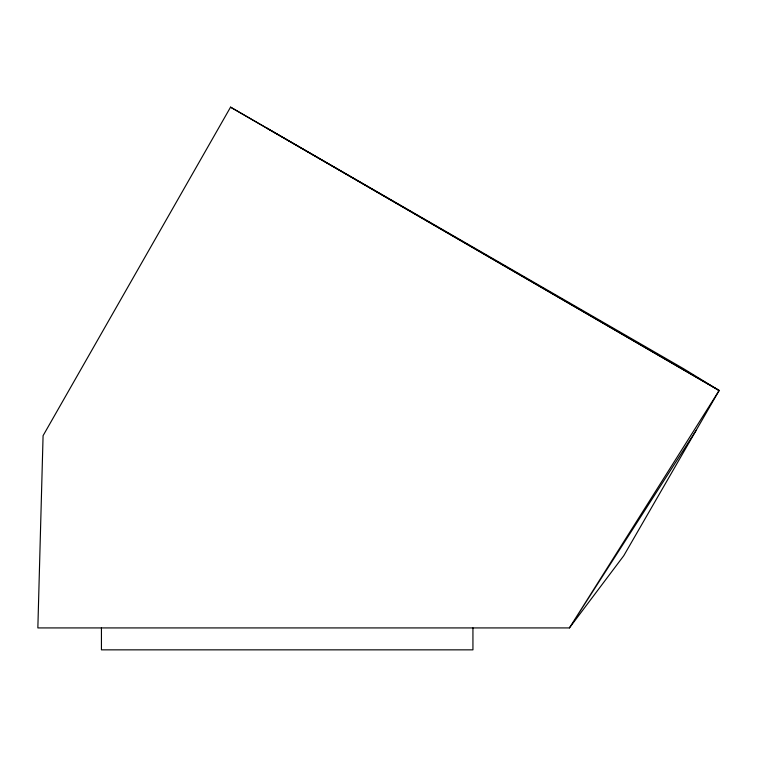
<?xml version="1.0" encoding="UTF-8"?>
<svg xmlns="http://www.w3.org/2000/svg" width="757" height="757" viewBox="0 0 757 757"><rect width="100%" height="100%" fill="white"/><g stroke="black" fill="none" stroke-linecap="round" stroke-linejoin="round"><path stroke-width="1.14" d="M230.554 107.153L43.083 435.663L37.85 627.922L569.415 627.922L623.768 555.714L719.15 390.508L683.363 368.583L230.554 107.153L719.15 390.508L569.415 627.922L696.128 430.383M266.634 127.98L719.15 390.508M472.936 627.922L472.936 649.847L101.438 649.847L101.438 627.922"/></g></svg>
